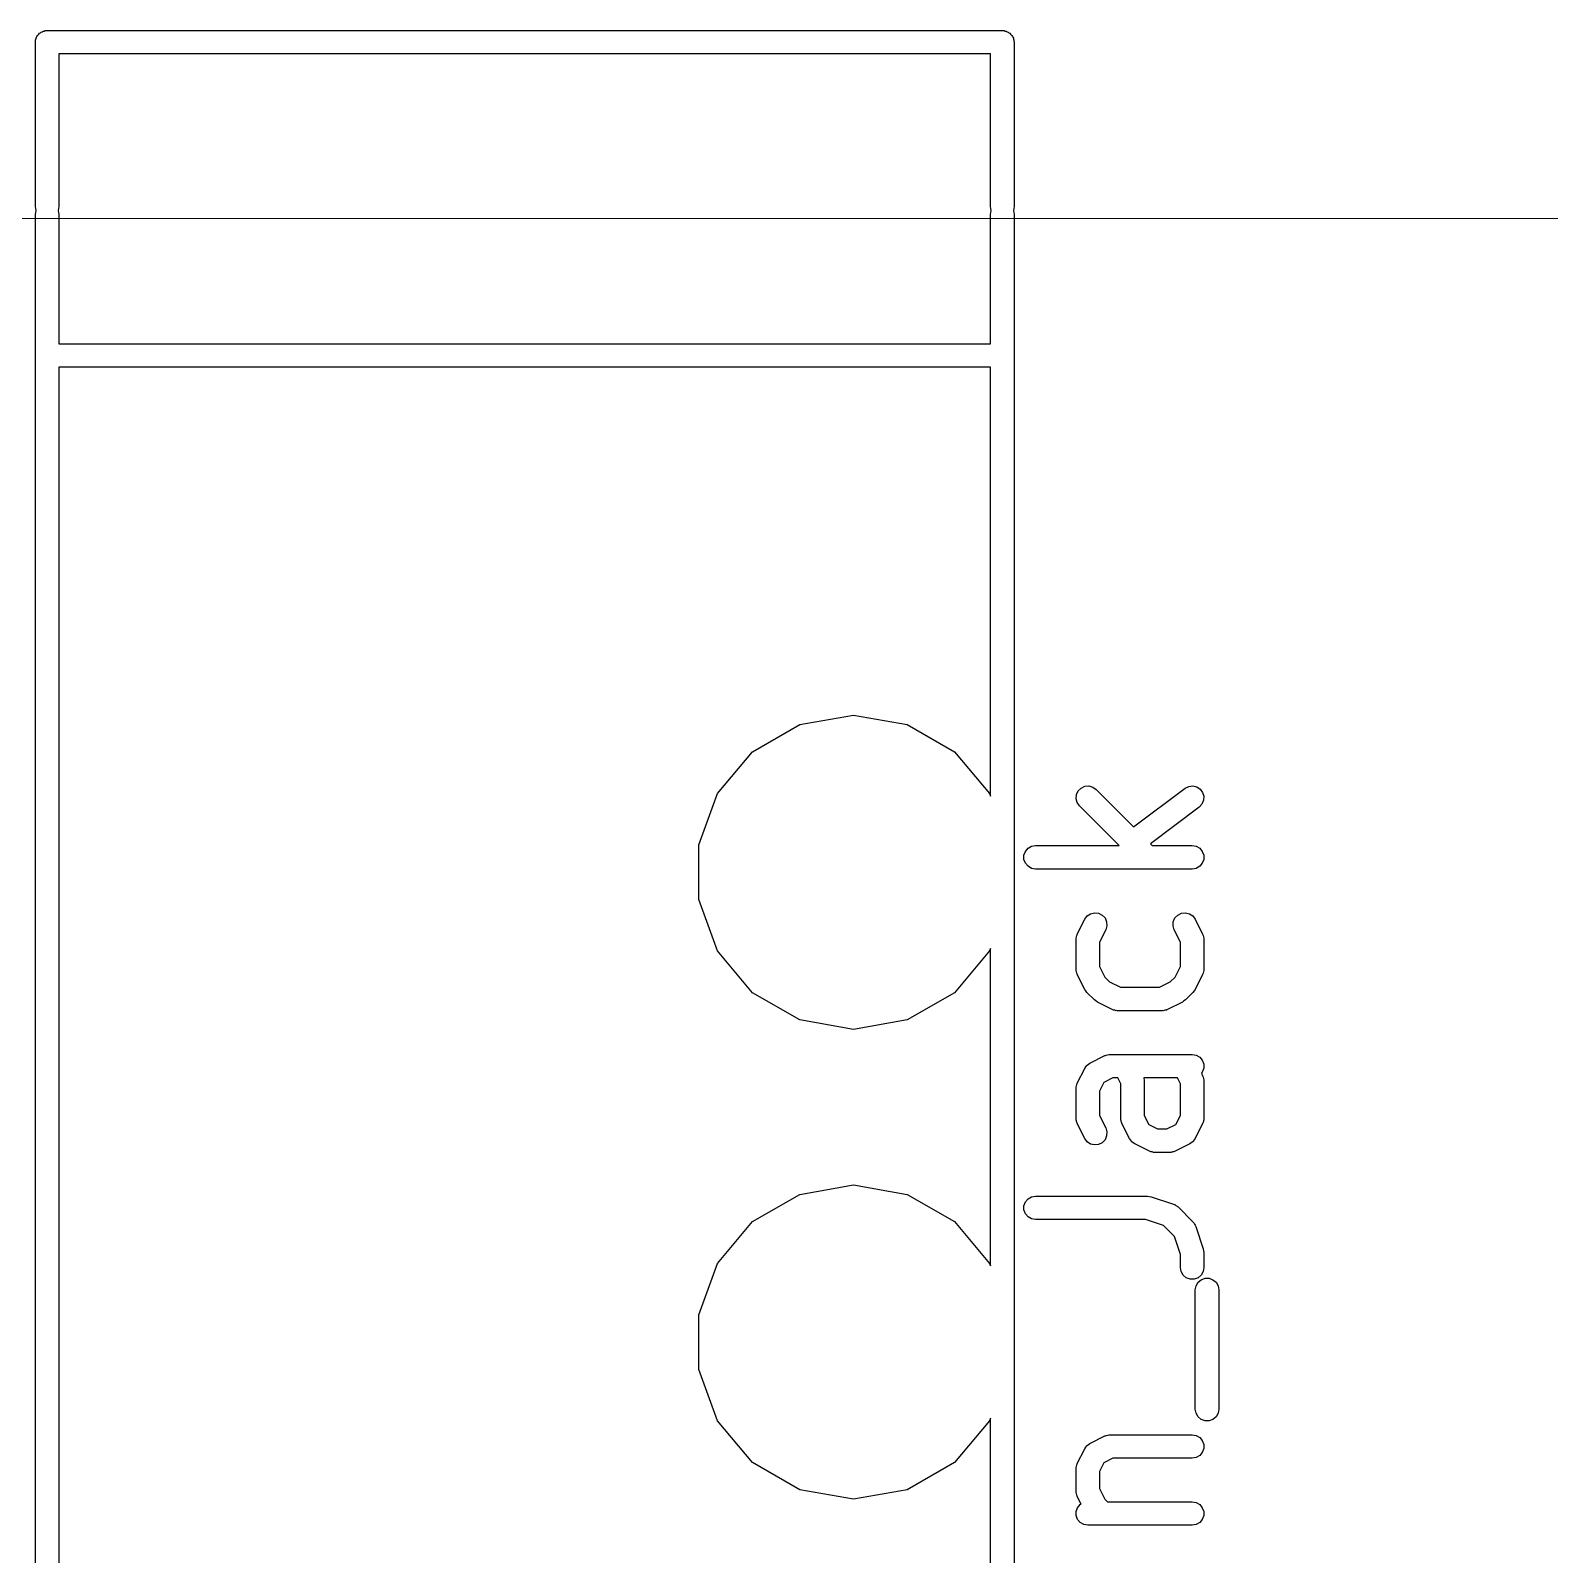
# Model space of a CAD drawing. Header units: millimetres. Extents: x 24 to 200, y 24 to 188.
# Drawn here: x 101.77 to 111.47, y 157.17 to 166.9 of the extents above; entities that cross this region are included whole.
import ezdxf

# ---------------------------------------------------------------- set-up
doc = ezdxf.new("R2010")
doc.units = ezdxf.units.MM
doc.layers.add('7_PCBサンプル', color=7, linetype='Continuous')
doc.layers.add('補助線', color=4, linetype='Continuous', lineweight=5, transparency=0.5)

# ---------------------------------------------------------------- blocks, each defined once
blk = doc.blocks.new('hhskb2-F.SilkS')
at = {"layer": '7_PCBサンプル'}
for p, q in [((88.7893, -19.7575), (88.7925, -19.7518)), ((88.7925, -19.7518), (88.7976, -19.7476)), ((88.7976, -19.7476), (88.8018, -19.7425)), ((88.8018, -19.7425), (88.8075, -19.7393)), ((88.8075, -19.7393), (88.8125, -19.735)), ((88.8125, -19.735), (88.8187, -19.7328)), ((88.8187, -19.7328), (88.8243, -19.7295)), ((88.8243, -19.7295), (88.8308, -19.7284)), ((88.8308, -19.7284), (88.837, -19.7261)), ((88.837, -19.7261), (88.8435, -19.7261)), ((88.8435, -19.7261), (88.85, -19.725)), ((88.85, -19.725), (94.95, -19.725)), ((94.95, -19.725), (94.9565, -19.7261)), ((94.9565, -19.7261), (94.963, -19.7261)), ((94.963, -19.7261), (94.9692, -19.7284)), ((94.9692, -19.7284), (94.9757, -19.7295)), ((94.9757, -19.7295), (94.9813, -19.7328)), ((94.9813, -19.7328), (94.9875, -19.735)), ((94.9875, -19.735), (94.9925, -19.7393)), ((94.9925, -19.7393), (94.9982, -19.7425)), ((94.9982, -19.7425), (95.0024, -19.7476)), ((95.0024, -19.7476), (95.0075, -19.7518)), ((95.0075, -19.7518), (95.0107, -19.7575)), ((88.775, -19.8), (88.7761, -19.7935)), ((88.775, -20.85), (88.775, -19.8)), ((88.7761, -19.787), (88.7784, -19.7808)), ((88.7761, -19.7935), (88.7761, -19.787)), ((88.7784, -19.7808), (88.7795, -19.7743)), ((88.7795, -19.7743), (88.7828, -19.7687)), ((88.7828, -19.7687), (88.785, -19.7625)), ((88.785, -19.7625), (88.7893, -19.7575)), ((95.0107, -19.7575), (95.015, -19.7625)), ((95.015, -19.7625), (95.0172, -19.7687)), ((95.0172, -19.7687), (95.0205, -19.7743)), ((95.0205, -19.7743), (95.0216, -19.7808)), ((95.0216, -19.7808), (95.0239, -19.787)), ((95.0239, -19.787), (95.0239, -19.7935)), ((95.0239, -19.7935), (95.025, -19.8)), ((95.025, -19.8), (95.025, -20.85)), ((88.925, -19.875), (88.925, -20.85)), ((94.875, -19.875), (88.925, -19.875)), ((94.875, -20.85), (94.875, -19.875)), ((88.7794, -20.875), (88.775, -20.85)), ((88.775, -20.9), (88.7794, -20.875)), ((88.775, -21.9), (88.775, -20.9)), ((88.925, -20.85), (88.9206, -20.875)), ((88.9206, -20.875), (88.925, -20.9)), ((88.925, -20.9), (88.925, -21.725)), ((94.8794, -20.875), (94.875, -20.85)), ((94.875, -20.9), (94.8794, -20.875)), ((94.875, -21.725), (94.875, -20.9)), ((95.025, -20.85), (95.0206, -20.875)), ((95.0206, -20.875), (95.025, -20.9)), ((95.025, -20.9), (95.025, -21.9)), ((88.925, -21.725), (94.875, -21.725)), ((88.925, -21.875), (88.925, -21.9)), ((94.875, -21.875), (88.925, -21.875)), ((94.875, -21.9), (94.875, -21.875)), ((88.775, -34), (88.775, -21.9)), ((88.925, -21.9), (88.925, -33.1137)), ((94.875, -24.6137), (94.875, -21.9)), ((95.025, -21.9), (95.025, -34)), ((93.6567, -24.1567), (94, -24.0962)), ((94, -24.0962), (94.3433, -24.1567)), ((93.3548, -24.331), (93.6567, -24.1567)), ((94.3433, -24.1567), (94.6452, -24.331)), ((93.1307, -24.5981), (93.3548, -24.331)), ((94.6452, -24.331), (94.8693, -24.5981)), ((93.0114, -24.9257), (93.1307, -24.5981)), ((94.8693, -24.5981), (94.875, -24.6137)), ((93.0114, -25.2743), (93.0114, -24.9257)), ((93.1307, -25.6019), (93.0114, -25.2743)), ((94.875, -25.5863), (94.8693, -25.6019)), ((94.875, -27.6137), (94.875, -25.5863)), ((93.3548, -25.869), (93.1307, -25.6019)), ((94.8693, -25.6019), (94.6452, -25.869)), ((93.6567, -26.0433), (93.3548, -25.869)), ((94.6452, -25.869), (94.3433, -26.0433)), ((94, -26.1038), (93.6567, -26.0433)), ((94.3433, -26.0433), (94, -26.1038)), ((93.6567, -27.1567), (94, -27.0962)), ((94, -27.0962), (94.3433, -27.1567)), ((93.3548, -27.331), (93.6567, -27.1567)), ((94.3433, -27.1567), (94.6452, -27.331)), ((93.1307, -27.5981), (93.3548, -27.331)), ((94.6452, -27.331), (94.8693, -27.5981)), ((93.0114, -27.9257), (93.1307, -27.5981)), ((94.8693, -27.5981), (94.875, -27.6137)), ((93.0114, -28.2743), (93.0114, -27.9257)), ((93.1307, -28.6019), (93.0114, -28.2743)), ((93.3548, -28.869), (93.1307, -28.6019)), ((94.8693, -28.6019), (94.6452, -28.869)), ((94.875, -28.5863), (94.8693, -28.6019)), ((94.875, -31.6137), (94.875, -28.5863)), ((93.6567, -29.0433), (93.3548, -28.869)), ((94.6452, -28.869), (94.3433, -29.0433)), ((94, -29.1038), (93.6567, -29.0433)), ((94.3433, -29.0433), (94, -29.1038))]:
    blk.add_line(p, q, dxfattribs=at)
blk = doc.blocks.new('hhskb2-F.Fab')
at = {"layer": '7_PCBサンプル'}
for p, q in [((95.421, -24.6303), (95.4233, -24.6044)), ((95.4233, -24.6044), (95.4343, -24.5808)), ((95.4343, -24.5808), (95.4527, -24.5624)), ((95.4527, -24.5624), (95.4763, -24.5514)), ((95.4763, -24.5514), (95.5022, -24.5491)), ((95.5022, -24.5491), (95.5274, -24.5558)), ((95.5274, -24.5558), (95.5487, -24.5708)), ((95.5487, -24.5708), (95.7885, -24.8105)), ((95.7885, -24.8105), (96.1174, -24.5638)), ((96.1174, -24.5638), (96.1406, -24.552)), ((96.1406, -24.552), (96.1665, -24.5489)), ((96.1665, -24.5489), (96.1918, -24.5548)), ((96.1918, -24.5548), (96.2137, -24.5691)), ((96.2137, -24.5691), (96.2293, -24.5899)), ((96.2293, -24.5899), (96.2368, -24.6148)), ((96.2368, -24.6148), (96.2354, -24.6408)), ((95.4277, -24.6555), (95.421, -24.6303)), ((95.4427, -24.6768), (95.4277, -24.6555)), ((95.6956, -24.9298), (95.4427, -24.6768)), ((96.2074, -24.6838), (95.8956, -24.9176)), ((96.2252, -24.6648), (96.2074, -24.6838)), ((96.2354, -24.6408), (96.2252, -24.6648)), ((95.0885, -24.9917), (95.0974, -24.9673)), ((95.0885, -25.0178), (95.0885, -24.9917)), ((95.0974, -24.9673), (95.1142, -24.9473)), ((95.1142, -24.9473), (95.1367, -24.9343)), ((95.1367, -24.9343), (95.1624, -24.9298)), ((95.1624, -24.9298), (95.6956, -24.9298)), ((95.8956, -24.9176), (95.9077, -24.9298)), ((95.9077, -24.9298), (96.1624, -24.9298)), ((96.1624, -24.9298), (96.188, -24.9343)), ((96.188, -24.9343), (96.2106, -24.9473)), ((96.2106, -24.9473), (96.2273, -24.9673)), ((96.2273, -24.9673), (96.2362, -24.9917)), ((96.2362, -24.9917), (96.2362, -25.0178)), ((95.0974, -25.0423), (95.0885, -25.0178)), ((95.1142, -25.0622), (95.0974, -25.0423)), ((95.1367, -25.0752), (95.1142, -25.0622)), ((95.1624, -25.0798), (95.1367, -25.0752)), ((96.1624, -25.0798), (95.1624, -25.0798)), ((96.188, -25.0752), (96.1624, -25.0798)), ((96.2106, -25.0622), (96.188, -25.0752)), ((96.2273, -25.0423), (96.2106, -25.0622)), ((96.2362, -25.0178), (96.2273, -25.0423)), ((95.4763, -25.3998), (95.4918, -25.3789)), ((95.4918, -25.3789), (95.5135, -25.3645)), ((95.5135, -25.3645), (95.5388, -25.3585)), ((95.5388, -25.3585), (95.5647, -25.3614)), ((95.5647, -25.3614), (95.588, -25.3731)), ((95.588, -25.3731), (95.6059, -25.392)), ((95.6059, -25.392), (95.6163, -25.4159)), ((96.0418, -25.4159), (96.0522, -25.392)), ((96.0522, -25.392), (96.0701, -25.3731)), ((96.0701, -25.3731), (96.0934, -25.3614)), ((96.0934, -25.3614), (96.1193, -25.3585)), ((96.1193, -25.3585), (96.1446, -25.3645)), ((96.1446, -25.3645), (96.1663, -25.3789)), ((96.1663, -25.3789), (96.1818, -25.3998)), ((95.4274, -25.4992), (95.4286, -25.495)), ((95.4286, -25.495), (95.4763, -25.3998)), ((95.6104, -25.4669), (95.5707, -25.5463)), ((95.6178, -25.4419), (95.6104, -25.4669)), ((95.6163, -25.4159), (95.6178, -25.4419)), ((96.0403, -25.4419), (96.0418, -25.4159)), ((96.0477, -25.4669), (96.0403, -25.4419)), ((96.0874, -25.5463), (96.0477, -25.4669)), ((96.1818, -25.3998), (96.2295, -25.495)), ((96.2295, -25.495), (96.2307, -25.4992)), ((95.4207, -25.5286), (95.4215, -25.5243)), ((95.4207, -25.719), (95.4207, -25.5286)), ((95.4212, -25.52), (95.4237, -25.5116)), ((95.4215, -25.5243), (95.4212, -25.52)), ((95.4237, -25.5116), (95.4252, -25.5029)), ((95.4252, -25.5029), (95.4274, -25.4992)), ((95.5707, -25.5463), (95.5707, -25.7013)), ((96.0874, -25.7013), (96.0874, -25.5463)), ((96.2307, -25.4992), (96.2329, -25.5029)), ((96.2329, -25.5029), (96.2344, -25.5116)), ((96.2344, -25.5116), (96.2369, -25.52)), ((96.2369, -25.52), (96.2366, -25.5243)), ((96.2366, -25.5243), (96.2374, -25.5286)), ((96.2374, -25.5286), (96.2374, -25.719)), ((95.4215, -25.7233), (95.4207, -25.719)), ((95.4212, -25.7276), (95.4215, -25.7233)), ((95.4237, -25.736), (95.4212, -25.7276)), ((95.4252, -25.7447), (95.4237, -25.736)), ((95.4274, -25.7484), (95.4252, -25.7447)), ((95.4286, -25.7526), (95.4274, -25.7484)), ((95.4763, -25.8478), (95.4286, -25.7526)), ((95.5707, -25.7013), (95.605, -25.7699)), ((95.605, -25.7699), (95.6354, -25.8003)), ((96.0227, -25.8003), (96.0531, -25.7699)), ((96.0531, -25.7699), (96.0874, -25.7013)), ((96.2295, -25.7526), (96.1818, -25.8478)), ((96.2307, -25.7484), (96.2295, -25.7526)), ((96.2329, -25.7447), (96.2307, -25.7484)), ((96.2344, -25.736), (96.2329, -25.7447)), ((96.2369, -25.7276), (96.2344, -25.736)), ((96.2374, -25.719), (96.2366, -25.7233)), ((96.2366, -25.7233), (96.2369, -25.7276)), ((95.4834, -25.8575), (95.4763, -25.8478)), ((95.4903, -25.8673), (95.4834, -25.8575)), ((95.5379, -25.9149), (95.4903, -25.8673)), ((95.6354, -25.8003), (95.7039, -25.8345)), ((95.7039, -25.8345), (95.9542, -25.8345)), ((95.9542, -25.8345), (96.0227, -25.8003)), ((96.1678, -25.8673), (96.1202, -25.9149)), ((96.1747, -25.8575), (96.1678, -25.8673)), ((96.1818, -25.8478), (96.1747, -25.8575)), ((95.5478, -25.9218), (95.5379, -25.9149)), ((95.5574, -25.929), (95.5478, -25.9218)), ((95.6526, -25.9766), (95.5574, -25.929)), ((95.6568, -25.9778), (95.6526, -25.9766)), ((95.6605, -25.98), (95.6568, -25.9778)), ((95.6692, -25.9815), (95.6605, -25.98)), ((95.6776, -25.984), (95.6692, -25.9815)), ((95.9889, -25.9815), (95.9805, -25.984)), ((95.9976, -25.98), (95.9889, -25.9815)), ((96.0013, -25.9778), (95.9976, -25.98)), ((96.0054, -25.9766), (96.0013, -25.9778)), ((96.1007, -25.929), (96.0054, -25.9766)), ((96.1103, -25.9218), (96.1007, -25.929)), ((96.1202, -25.9149), (96.1103, -25.9218)), ((95.6819, -25.9838), (95.6776, -25.984)), ((95.6862, -25.9845), (95.6819, -25.9838)), ((95.9719, -25.9845), (95.6862, -25.9845)), ((95.9762, -25.9838), (95.9719, -25.9845)), ((95.9805, -25.984), (95.9762, -25.9838)), ((95.5098, -26.3186), (95.605, -26.271)), ((95.605, -26.271), (95.6092, -26.2698)), ((95.6092, -26.2698), (95.6129, -26.2676)), ((95.6129, -26.2676), (95.6216, -26.2661)), ((95.6216, -26.2661), (95.63, -26.2636)), ((95.63, -26.2636), (95.6343, -26.2638)), ((95.6343, -26.2638), (95.6386, -26.2631)), ((95.6386, -26.2631), (96.1624, -26.2631)), ((96.1624, -26.2631), (96.188, -26.2676)), ((96.188, -26.2676), (96.2106, -26.2806)), ((95.4286, -26.4474), (95.4763, -26.3522)), ((95.4763, -26.3522), (95.4828, -26.3433)), ((95.4828, -26.3433), (95.4889, -26.3341)), ((95.4889, -26.3341), (95.4905, -26.3329)), ((95.4905, -26.3329), (95.4918, -26.3313)), ((95.4918, -26.3313), (95.501, -26.3252)), ((95.501, -26.3252), (95.5098, -26.3186)), ((96.2106, -26.2806), (96.2273, -26.3006)), ((96.2273, -26.3006), (96.2362, -26.3251)), ((96.2362, -26.3511), (96.2273, -26.3756)), ((96.2362, -26.3251), (96.2362, -26.3511)), ((95.4212, -26.4724), (95.4237, -26.464)), ((95.4237, -26.464), (95.4252, -26.4553)), ((95.4252, -26.4553), (95.4274, -26.4516)), ((95.4274, -26.4516), (95.4286, -26.4474)), ((95.5992, -26.4416), (95.5707, -26.4987)), ((95.6563, -26.4131), (95.5992, -26.4416)), ((95.6875, -26.4131), (95.6563, -26.4131)), ((95.7064, -26.451), (95.6875, -26.4131)), ((95.7064, -26.6714), (95.7064, -26.451)), ((95.8529, -26.4131), (95.8534, -26.4163)), ((96.0684, -26.4131), (95.8529, -26.4131)), ((95.8534, -26.4163), (95.8559, -26.4248)), ((95.8559, -26.4248), (95.8557, -26.4291)), ((95.8557, -26.4291), (95.8564, -26.4333)), ((95.8564, -26.4333), (95.8564, -26.6537)), ((96.0874, -26.451), (96.0684, -26.4131)), ((96.0874, -26.6537), (96.0874, -26.451)), ((96.2273, -26.3756), (96.2211, -26.383)), ((96.2211, -26.383), (96.2295, -26.3998)), ((96.2295, -26.3998), (96.2307, -26.4039)), ((96.2307, -26.4039), (96.2329, -26.4077)), ((96.2329, -26.4077), (96.2344, -26.4163)), ((96.2344, -26.4163), (96.2369, -26.4248)), ((96.2369, -26.4248), (96.2366, -26.4291)), ((96.2366, -26.4291), (96.2374, -26.4333)), ((96.2374, -26.4333), (96.2374, -26.6714)), ((95.4207, -26.481), (95.4215, -26.4767)), ((95.4207, -26.6714), (95.4207, -26.481)), ((95.4215, -26.4767), (95.4212, -26.4724)), ((95.5707, -26.4987), (95.5707, -26.6537)), ((95.5707, -26.6537), (95.6104, -26.7331)), ((95.8564, -26.6537), (95.8849, -26.7108)), ((96.0589, -26.7108), (96.0874, -26.6537)), ((95.4215, -26.6757), (95.4207, -26.6714)), ((95.4212, -26.68), (95.4215, -26.6757)), ((95.4237, -26.6884), (95.4212, -26.68)), ((95.4252, -26.6971), (95.4237, -26.6884)), ((95.4274, -26.7008), (95.4252, -26.6971)), ((95.4286, -26.705), (95.4274, -26.7008)), ((95.4763, -26.8002), (95.4286, -26.705)), ((95.6104, -26.7331), (95.6178, -26.7581)), ((95.6178, -26.7581), (95.6163, -26.7841)), ((95.7072, -26.6757), (95.7064, -26.6714)), ((95.7069, -26.68), (95.7072, -26.6757)), ((95.7094, -26.6884), (95.7069, -26.68)), ((95.711, -26.6971), (95.7094, -26.6884)), ((95.7131, -26.7008), (95.711, -26.6971)), ((95.7143, -26.705), (95.7131, -26.7008)), ((95.762, -26.8002), (95.7143, -26.705)), ((95.8849, -26.7108), (95.942, -26.7393)), ((95.942, -26.7393), (96.0018, -26.7393)), ((96.0018, -26.7393), (96.0589, -26.7108)), ((96.2295, -26.705), (96.1818, -26.8002)), ((96.2307, -26.7008), (96.2295, -26.705)), ((96.2329, -26.6971), (96.2307, -26.7008)), ((96.2344, -26.6884), (96.2329, -26.6971)), ((96.2369, -26.68), (96.2344, -26.6884)), ((96.2374, -26.6714), (96.2366, -26.6757)), ((96.2366, -26.6757), (96.2369, -26.68)), ((95.4918, -26.8211), (95.4763, -26.8002)), ((95.5135, -26.8355), (95.4918, -26.8211)), ((95.5388, -26.8415), (95.5135, -26.8355)), ((95.5647, -26.8386), (95.5388, -26.8415)), ((95.588, -26.8269), (95.5647, -26.8386)), ((95.6059, -26.808), (95.588, -26.8269)), ((95.6163, -26.7841), (95.6059, -26.808)), ((95.7685, -26.809), (95.762, -26.8002)), ((95.7746, -26.8182), (95.7685, -26.809)), ((95.7762, -26.8195), (95.7746, -26.8182)), ((95.7775, -26.8211), (95.7762, -26.8195)), ((95.7867, -26.8272), (95.7775, -26.8211)), ((95.7955, -26.8337), (95.7867, -26.8272)), ((95.8907, -26.8814), (95.7955, -26.8337)), ((96.1483, -26.8337), (96.0531, -26.8814)), ((96.1571, -26.8272), (96.1483, -26.8337)), ((96.1663, -26.8211), (96.1571, -26.8272)), ((96.1676, -26.8195), (96.1663, -26.8211)), ((96.1692, -26.8182), (96.1676, -26.8195)), ((96.1753, -26.809), (96.1692, -26.8182)), ((96.1818, -26.8002), (96.1753, -26.809)), ((95.8949, -26.8826), (95.8907, -26.8814)), ((95.8986, -26.8848), (95.8949, -26.8826)), ((95.9073, -26.8863), (95.8986, -26.8848)), ((95.9157, -26.8888), (95.9073, -26.8863)), ((95.92, -26.8885), (95.9157, -26.8888)), ((95.9243, -26.8893), (95.92, -26.8885)), ((96.0195, -26.8893), (95.9243, -26.8893)), ((96.0238, -26.8885), (96.0195, -26.8893)), ((96.0281, -26.8888), (96.0238, -26.8885)), ((96.0365, -26.8863), (96.0281, -26.8888)), ((96.0452, -26.8848), (96.0365, -26.8863)), ((96.0489, -26.8826), (96.0452, -26.8848)), ((96.0531, -26.8814), (96.0489, -26.8826)), ((95.0885, -27.2298), (95.0974, -27.2054)), ((95.0885, -27.2559), (95.0885, -27.2298)), ((95.0974, -27.2054), (95.1142, -27.1854)), ((95.1142, -27.1854), (95.1367, -27.1724)), ((95.1367, -27.1724), (95.1624, -27.1679)), ((95.1624, -27.1679), (95.8767, -27.1679)), ((95.8767, -27.1679), (95.8885, -27.1699)), ((95.8885, -27.1699), (95.9004, -27.1717)), ((95.9004, -27.1717), (96.0432, -27.2193)), ((96.0432, -27.2193), (96.047, -27.2214)), ((96.047, -27.2214), (96.0512, -27.2225)), ((96.0512, -27.2225), (96.0584, -27.2275)), ((96.0584, -27.2275), (96.0661, -27.2317)), ((96.0661, -27.2317), (96.069, -27.235)), ((96.069, -27.235), (96.0726, -27.2374)), ((96.0726, -27.2374), (96.1678, -27.3327)), ((95.0974, -27.2804), (95.0885, -27.2559)), ((95.1142, -27.3003), (95.0974, -27.2804)), ((95.1367, -27.3133), (95.1142, -27.3003)), ((95.1624, -27.3179), (95.1367, -27.3133)), ((95.8645, -27.3179), (95.1624, -27.3179)), ((95.979, -27.356), (95.8645, -27.3179)), ((96.1678, -27.3327), (96.1703, -27.3362)), ((96.1703, -27.3362), (96.1735, -27.3391)), ((96.1735, -27.3391), (96.1777, -27.3468)), ((96.0492, -27.4262), (95.979, -27.356)), ((96.0874, -27.5407), (96.0492, -27.4262)), ((96.1777, -27.3468), (96.1827, -27.354)), ((96.1827, -27.354), (96.1839, -27.3582)), ((96.1839, -27.3582), (96.1859, -27.362)), ((96.1859, -27.362), (96.2335, -27.5049)), ((96.2335, -27.5049), (96.2353, -27.5167)), ((96.2353, -27.5167), (96.2374, -27.5286)), ((96.2374, -27.5286), (96.2374, -27.6238)), ((96.0874, -27.6238), (96.0874, -27.5407)), ((96.0919, -27.6495), (96.0874, -27.6238)), ((96.2374, -27.6238), (96.2329, -27.6495)), ((96.1049, -27.672), (96.0919, -27.6495)), ((96.1249, -27.6888), (96.1049, -27.672)), ((96.1494, -27.6977), (96.1249, -27.6888)), ((96.1754, -27.6977), (96.1494, -27.6977)), ((96.1999, -27.6888), (96.1754, -27.6977)), ((96.1871, -27.741), (96.2002, -27.7185)), ((96.2198, -27.672), (96.1999, -27.6888)), ((96.2002, -27.7185), (96.2201, -27.7017)), ((96.2329, -27.6495), (96.2198, -27.672)), ((96.2201, -27.7017), (96.2446, -27.6928)), ((96.2446, -27.6928), (96.2706, -27.6928)), ((96.2706, -27.6928), (96.2951, -27.7017)), ((96.2951, -27.7017), (96.3151, -27.7185)), ((96.3151, -27.7185), (96.3281, -27.741)), ((96.1826, -27.7667), (96.1871, -27.741)), ((96.1826, -28.5286), (96.1826, -27.7667)), ((96.3281, -27.741), (96.3326, -27.7667)), ((96.3326, -27.7667), (96.3326, -28.5286)), ((96.1871, -28.5542), (96.1826, -28.5286)), ((96.2002, -28.5768), (96.1871, -28.5542)), ((96.2201, -28.5935), (96.2002, -28.5768)), ((96.2446, -28.6024), (96.2201, -28.5935)), ((96.2706, -28.6024), (96.2446, -28.6024)), ((96.2951, -28.5935), (96.2706, -28.6024)), ((96.3151, -28.5768), (96.2951, -28.5935)), ((96.3281, -28.5542), (96.3151, -28.5768)), ((96.3326, -28.5286), (96.3281, -28.5542)), ((95.5098, -28.7472), (95.605, -28.6996)), ((95.605, -28.6996), (95.6092, -28.6984)), ((95.6092, -28.6984), (95.6129, -28.6962)), ((95.6129, -28.6962), (95.6216, -28.6947)), ((95.6216, -28.6947), (95.63, -28.6922)), ((95.63, -28.6922), (95.6343, -28.6924)), ((95.6343, -28.6924), (95.6386, -28.6917)), ((95.6386, -28.6917), (96.1624, -28.6917)), ((96.1624, -28.6917), (96.188, -28.6962)), ((96.188, -28.6962), (96.2106, -28.7092)), ((95.4286, -28.876), (95.4763, -28.7807)), ((95.4763, -28.7807), (95.4828, -28.7719)), ((95.4828, -28.7719), (95.4889, -28.7627)), ((95.4889, -28.7627), (95.4905, -28.7615)), ((95.4905, -28.7615), (95.4918, -28.7598)), ((95.4918, -28.7598), (95.501, -28.7538)), ((95.501, -28.7538), (95.5098, -28.7472)), ((96.2106, -28.7092), (96.2273, -28.7292)), ((96.2273, -28.8042), (96.2106, -28.8241)), ((96.2273, -28.7292), (96.2362, -28.7536)), ((96.2362, -28.7797), (96.2273, -28.8042)), ((96.2362, -28.7536), (96.2362, -28.7797)), ((95.4212, -28.9009), (95.4237, -28.8925)), ((95.4215, -28.9053), (95.4212, -28.9009)), ((95.4237, -28.8925), (95.4252, -28.8839)), ((95.4252, -28.8839), (95.4274, -28.8801)), ((95.4274, -28.8801), (95.4286, -28.876)), ((95.5992, -28.8702), (95.5707, -28.9272)), ((95.6563, -28.8417), (95.5992, -28.8702)), ((96.1624, -28.8417), (95.6563, -28.8417)), ((96.188, -28.8371), (96.1624, -28.8417)), ((96.2106, -28.8241), (96.188, -28.8371)), ((95.4207, -28.9095), (95.4215, -28.9053)), ((95.4207, -29.0524), (95.4207, -28.9095)), ((95.5707, -28.9272), (95.5707, -29.0347)), ((95.4215, -29.0566), (95.4207, -29.0524)), ((95.4212, -29.061), (95.4215, -29.0566)), ((95.4237, -29.0694), (95.4212, -29.061)), ((95.4252, -29.078), (95.4237, -29.0694)), ((95.4274, -29.0818), (95.4252, -29.078)), ((95.4286, -29.0859), (95.4274, -29.0818)), ((95.453, -29.1346), (95.4286, -29.0859)), ((95.5707, -29.0347), (95.605, -29.1032)), ((95.4219, -29.1822), (95.4308, -29.1577)), ((95.4219, -29.2083), (95.4219, -29.1822)), ((95.4308, -29.1577), (95.4475, -29.1378)), ((95.4475, -29.1378), (95.453, -29.1346)), ((95.605, -29.1032), (95.622, -29.1202)), ((95.622, -29.1202), (96.1624, -29.1202)), ((96.1624, -29.1202), (96.188, -29.1248)), ((96.188, -29.1248), (96.2106, -29.1378)), ((96.2106, -29.1378), (96.2273, -29.1577)), ((96.2273, -29.1577), (96.2362, -29.1822)), ((96.2362, -29.1822), (96.2362, -29.2083)), ((95.4308, -29.2327), (95.4219, -29.2083)), ((95.4475, -29.2527), (95.4308, -29.2327)), ((95.4701, -29.2657), (95.4475, -29.2527)), ((95.4957, -29.2702), (95.4701, -29.2657)), ((96.1624, -29.2702), (95.4957, -29.2702)), ((96.188, -29.2657), (96.1624, -29.2702)), ((96.2106, -29.2527), (96.188, -29.2657)), ((96.2273, -29.2327), (96.2106, -29.2527)), ((96.2362, -29.2083), (96.2273, -29.2327))]:
    blk.add_line(p, q, dxfattribs=at)

msp = doc.modelspace()

# ---------------------------------------------------------------- linework, layer by layer
at = {"layer": '補助線'}
msp.add_line((33.6413, 165.7), (185.4087, 165.7), dxfattribs=at)

# ---------------------------------------------------------------- block references
for name in ['hhskb2-F.SilkS', 'hhskb2-F.Fab']:
    msp.add_blockref(name, (13.025, 186.625))

doc.saveas('drawing.dxf')
